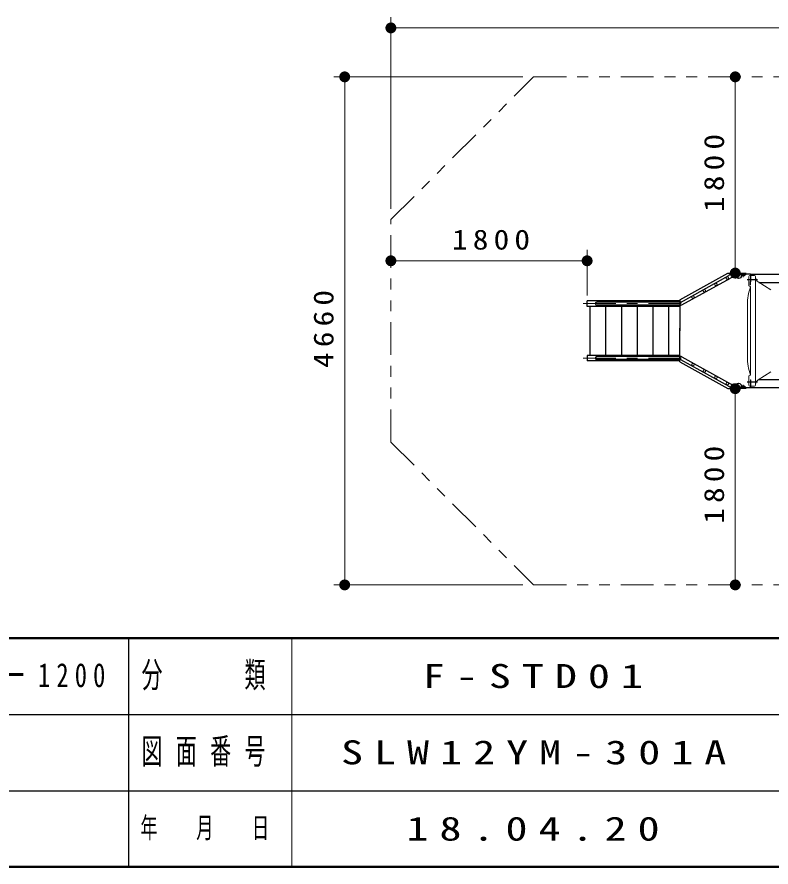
# Model space of a CAD drawing. Units: millimetres on the paper, with parts at other scales. Extents: x -365 to 0, y 0 to 257.
# Drawn here: x -140.2 to -71.1, y 0 to 78 of the extents above; entities that cross this region are included whole.
import ezdxf

# ---------------------------------------------------------------- set-up
doc = ezdxf.new("R2010")
doc.units = ezdxf.units.MM
for name, pattern in [('USER1', [4.5, 2.5, -2]), ('USER2', [6, 3, -1, 1, -1]), ('USER3', [8, 3, -1, 1, -1, 1, -1])]:
    doc.linetypes.add(name, pattern=pattern)
doc.layers.add('LY_1', color=7, linetype='Continuous', lineweight=13)
doc.layers.add('LY_2', color=7, linetype='Continuous', lineweight=13)
doc.layers.add('LY_3', color=7, linetype='Continuous')
doc.styles.add('ＭＳ ゴシック', font='')
doc.styles.get('ＭＳ ゴシック').set_extended_font_data('MS Gothic')

# ---------------------------------------------------------------- blocks, each defined once
blk = doc.blocks.new('filled_dot')
at = {"color": 0, "linetype": 'Continuous', "lineweight": -2, "const_width": 1.25}
blk.add_lwpolyline([(-0.625, 0, 1), (0.625, 0, 1)], format="xyb", close=True, dxfattribs=at)

msp = doc.modelspace()

# ---------------------------------------------------------------- linework, layer by layer
at = {"layer": 'LY_1'}
for p, q in [((-105.926, 60.381), (-105.926, 77.965)), ((-105.926, 76.965), (-28.876, 76.965)), ((-93.832, 72.475), (-111.162, 72.475)), ((-110.162, 25.875), (-110.162, 72.475)), ((-74.341, 72.475), (-74.341, 54.475)), ((-87.926, 52.425), (-87.926, 56.604)), ((-105.926, 55.604), (-87.926, 55.604)), ((-74.01, 54.475), (-73.341, 54.475)), ((-73.5, 54.282), (-73.5, 54.318)), ((-73.096, 54.155), (-73.096, 53.362)), ((-72.996, 54.255), (-72.576, 54.255)), ((-72.476, 54.155), (-72.476, 44.195)), ((-73.04, 53.272), (-72.982, 53.243)), ((-72.926, 53.154), (-72.926, 45.196)), ((-71.06, 52.939), (-72.239, 53.665)), ((-73.219, 46.776), (-73.219, 51.574)), ((-71.06, 45.411), (-72.239, 44.685)), ((-73.096, 44.988), (-73.096, 44.195)), ((-73.04, 45.078), (-72.982, 45.106)), ((-74.341, 43.875), (-74.341, 25.875)), ((-74.01, 43.875), (-73.341, 43.875)), ((-73.5, 44.032), (-73.5, 44.068)), ((-72.996, 44.095), (-72.576, 44.095)), ((-93.832, 25.875), (-111.162, 25.875))]:
    msp.add_line(p, q, dxfattribs=at)
at = {"layer": 'LY_1', "linetype": 'USER3'}
for p, q in [((-105.926, 59.381), (-92.832, 72.475)), ((-92.832, 72.475), (-38.592, 72.475)), ((-105.926, 38.969), (-105.926, 59.381)), ((-73.706, 54.408), (-73.706, 54.363)), ((-73.706, 54.408), (-72.976, 54.408)), ((-73.706, 54.363), (-72.974, 54.363)), ((-73.602, 54.466), (-73.602, 54.11)), ((-72.951, 54.34), (-72.951, 53.667)), ((-72.906, 54.34), (-72.906, 53.667)), ((-72.906, 53.667), (-72.951, 53.667)), ((-72.951, 44.009), (-72.951, 44.683)), ((-72.906, 44.683), (-72.951, 44.683)), ((-72.906, 44.009), (-72.906, 44.683)), ((-73.706, 43.942), (-73.706, 43.987)), ((-73.706, 43.987), (-72.974, 43.987)), ((-73.706, 43.942), (-72.976, 43.942)), ((-73.602, 43.884), (-73.602, 44.24)), ((-105.926, 38.969), (-92.832, 25.875)), ((-92.832, 25.875), (-38.592, 25.875))]:
    msp.add_line(p, q, dxfattribs=at)
at = {"layer": 'LY_1', "lineweight": 25}
for p, q in [((-79.426, 52.025), (-75.01, 54.475)), ((-79.358, 51.793), (-74.918, 54.256)), ((-79.224, 51.556), (-74.786, 54.018)), ((-75.01, 54.475), (-74.026, 54.475)), ((-74.512, 54.361), (-74.228, 54.361)), ((-74.512, 54.089), (-74.228, 54.089)), ((-73.826, 54.363), (-73.402, 54.363)), ((-73.802, 54.318), (-73.402, 54.318)), ((-73.7, 54.238), (-73.7, 54.318)), ((-73.504, 54.238), (-73.7, 54.238)), ((-73.652, 54.238), (-73.652, 54.318)), ((-73.552, 54.238), (-73.552, 54.318)), ((-73.504, 54.238), (-73.504, 54.318)), ((-73.402, 54.363), (-73.402, 54.318)), ((-72.926, 54.382), (-49.767, 54.382)), ((-72.926, 53.369), (-72.926, 53.707)), ((-72.166, 53.62), (-49.587, 53.62)), ((-87.926, 51.425), (-87.926, 51.925)), ((-79.426, 51.925), (-87.926, 51.925)), ((-79.29, 51.811), (-87.037, 51.811)), ((-79.29, 51.539), (-87.037, 51.539)), ((-79.426, 52.025), (-79.426, 49.175)), ((-79.426, 51.425), (-87.926, 51.425)), ((-87.641, 46.925), (-87.641, 51.425)), ((-86.197, 46.925), (-86.197, 51.425)), ((-84.752, 46.925), (-84.752, 51.425)), ((-83.308, 46.925), (-83.308, 51.425)), ((-81.863, 46.925), (-81.863, 51.425)), ((-80.419, 46.925), (-80.419, 51.425)), ((-79.426, 46.325), (-79.426, 49.175)), ((-79.426, 46.925), (-87.926, 46.925)), ((-87.926, 46.925), (-87.926, 46.425)), ((-79.29, 46.811), (-87.037, 46.811)), ((-79.224, 46.794), (-74.786, 44.332)), ((-79.426, 46.425), (-87.926, 46.425)), ((-79.29, 46.539), (-87.037, 46.539)), ((-79.426, 46.325), (-75.01, 43.875)), ((-79.358, 46.557), (-74.918, 44.094)), ((-72.165, 44.73), (-49.587, 44.73)), ((-75.01, 43.875), (-74.026, 43.875)), ((-74.512, 44.261), (-74.228, 44.261)), ((-74.512, 43.989), (-74.228, 43.989)), ((-73.826, 43.987), (-73.402, 43.987)), ((-73.802, 44.032), (-73.402, 44.032)), ((-73.504, 44.112), (-73.7, 44.112)), ((-73.7, 44.112), (-73.7, 44.032)), ((-73.652, 44.112), (-73.652, 44.032)), ((-73.552, 44.112), (-73.552, 44.032)), ((-73.504, 44.112), (-73.504, 44.032)), ((-73.402, 43.987), (-73.402, 44.032)), ((-72.926, 43.968), (-49.767, 43.968))]:
    msp.add_line(p, q, dxfattribs=at)
at = {"layer": 'LY_1', "linetype": 'USER2', "lineweight": 25}
for p, q in [((-72.301, 53.87), (-73.237, 53.87)), ((-72.301, 44.48), (-73.237, 44.48))]:
    msp.add_line(p, q, dxfattribs=at)
at = {"layer": 'LY_1', "linetype": 'USER1'}
for p, q in [((-72.946, 54.255), (-72.946, 53.67)), ((-72.906, 54.255), (-72.906, 53.67)), ((-72.906, 53.67), (-72.946, 53.67)), ((-79.449, 46.925), (-79.449, 51.425)), ((-79.426, 46.925), (-79.426, 51.425)), ((-72.906, 44.681), (-72.946, 44.681)), ((-72.946, 44.096), (-72.946, 44.681)), ((-72.906, 44.096), (-72.906, 44.681))]:
    msp.add_line(p, q, dxfattribs=at)
at = {"layer": 'LY_1', "linetype": 'USER2'}
for p, q in [((-79.29, 51.675), (-88.666, 51.675)), ((-79.29, 46.675), (-88.666, 46.675))]:
    msp.add_line(p, q, dxfattribs=at)
at = {"layer": 'LY_1', "linetype": 'USER1'}
for centre in [(-75.067, 54.018), (-76.116, 53.436), (-78.215, 52.272), (-77.168, 52.852), (-78.215, 46.078), (-77.168, 45.498), (-76.116, 44.914), (-75.067, 44.332)]:
    msp.add_circle(centre, 0.108, dxfattribs=at)
at = {"layer": 'LY_1', "lineweight": 25}
for centre in [(-74.026, 54.225), (-74.026, 44.125)]:
    msp.add_circle(centre, 0.243, dxfattribs=at)
for centre, radius, start, end in [((-74.512, 53.525), 0.836, 90, 119.01753), ((-74.512, 53.525), 0.564, 90, 119.01753), ((-87.037, 51.675), 0.136, 90, 270), ((-79.29, 51.675), 0.136, 120, 299.01753), ((-87.037, 46.675), 0.136, 90, 270), ((-79.29, 46.675), 0.136, 60.98247, 240), ((-74.512, 44.825), 0.836, 240.98247, 270), ((-74.512, 44.825), 0.564, 240.98247, 270)]:
    msp.add_arc(centre, radius, start, end, dxfattribs=at)
at = {"layer": 'LY_1'}
for centre, radius, start, end in [((-72.996, 54.155), 0.1, 90, 180), ((-72.576, 54.155), 0.1, 0, 90), ((-71.976, 54.091), 0.5, 180, 238.376), ((-68.241, 51.574), 4.978, 160.82546, 180), ((-72.996, 53.362), 0.1, 180, 243.97842), ((-73.026, 53.154), 0.1, 0, 63.97842), ((-68.241, 46.776), 4.978, 180, 199.17454), ((-72.996, 44.988), 0.1, 116.02158, 180), ((-73.026, 45.196), 0.1, 296.02158, 0), ((-71.976, 44.259), 0.5, 121.624, 180), ((-72.996, 44.195), 0.1, 180, 270), ((-72.576, 44.195), 0.1, 270, 0)]:
    msp.add_arc(centre, radius, start, end, dxfattribs=at)
at = {"layer": 'LY_1', "linetype": 'USER3'}
for centre, radius, start, end in [((-72.974, 54.34), 0.0675, 0, 90), ((-72.974, 54.34), 0.0225, 0, 90), ((-72.974, 44.009), 0.0675, 270, 0), ((-72.974, 44.009), 0.0225, 270, 0)]:
    msp.add_arc(centre, radius, start, end, dxfattribs=at)
at = {"layer": 'LY_2', "lineweight": 50}
for p, q in [((-365, 21), (0, 21)), ((-365, 0), (0, 0))]:
    msp.add_line(p, q, dxfattribs=at)
at = {"layer": 'LY_2', "lineweight": 25}
for p, q in [((-130, 21), (-130, 0)), ((-182.5, 14), (-70, 14)), ((-237.5, 7), (0, 7))]:
    msp.add_line(p, q, dxfattribs=at)
at = {"layer": 'LY_2'}
msp.add_line((-115, 21), (-115, 0), dxfattribs=at)

# ---------------------------------------------------------------- block references
at = {"layer": 'LY_1', "xscale": 0.4, "yscale": 0.4}
for p in [(-105.926, 76.965), (-105.926, 55.604)]:
    msp.add_blockref('filled_dot', p, dxfattribs=at)
for p, rotation in [((-110.162, 72.475), 270), ((-74.341, 72.475), 270), ((-87.926, 55.604), 180), ((-74.341, 54.475), 90), ((-74.341, 43.875), 270), ((-110.162, 25.875), 90), ((-74.341, 25.875), 90)]:
    msp.add_blockref('filled_dot', p, dxfattribs=dict(at, rotation=rotation))

# ---------------------------------------------------------------- texts
at = {"layer": 'LY_1', "char_height": 1.833, "attachment_point": 8, "rotation": 90, "style": 'ＭＳ ゴシック'}
for s, insert in [('\\T1.33;\\W1.15;1800', (-75.341, 63.896)), ('\\T1.33;\\W1.15;4660', (-111.162, 49.584)), ('\\T1.33;\\W1.15;1800', (-75.341, 35.296))]:
    msp.add_mtext(s, dxfattribs=dict(at, insert=insert))
at = {"layer": 'LY_1', "insert": (-96.505, 56.604), "char_height": 1.833, "attachment_point": 8, "style": 'ＭＳ ゴシック'}
msp.add_mtext('\\T1.33;\\W1.15;1800', dxfattribs=at)
at = {"layer": 'LY_2', "attachment_point": 5, "style": 'ＭＳ ゴシック'}
for s, insert, char_height in [('\\T1.64;\\W0.6;分\u3000\u3000類', (-122.5, 17.5), 2.346), ('\\T1.64;\\W0.6;図面番号', (-122.5, 10.5), 2.346), ('\\T1.64;\\W0.6;年\u3000月\u3000日', (-122.5, 3.5), 1.906)]:
    msp.add_mtext(s, dxfattribs=dict(at, insert=insert, char_height=char_height))
at = {"layer": 'LY_3', "char_height": 2.199, "attachment_point": 4, "style": 'ＭＳ ゴシック'}
for s, insert in [('\\T1.5;\\W0.75;NBダブルスライダー1200', (-168.65, 17.5)), ('\\T1.5;\\W1.35;F-STD01', (-103, 17.5)), ('\\T1.5;\\W1.35;SLW12YM-301A', (-110.5, 10.5)), ('\\T1.5;\\W1.35;18.04.20', (-104.5, 3.5)), ('\\T1.5;\\W1.35;18.04.20', (-104.5, 3.5))]:
    msp.add_mtext(s, dxfattribs=dict(at, insert=insert))

doc.saveas('drawing.dxf')
